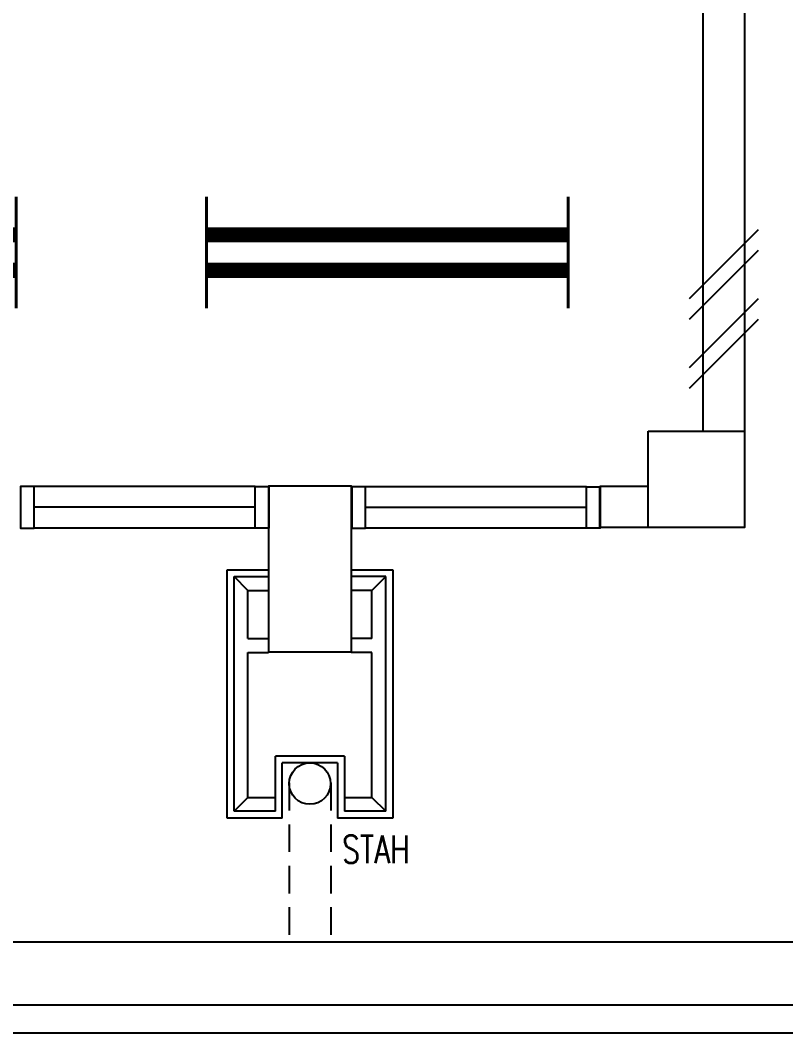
# Model space of a CAD drawing. Header units: inches. Extents: x -106706990 to 300603, y -86718466 to 1728185.
# Drawn here: x 40289 to 43063, y 11924 to 15593 of the extents above; entities that cross this region are included whole.
import ezdxf

# ---------------------------------------------------------------- set-up
doc = ezdxf.new("R2010")
doc.units = ezdxf.units.IN
doc.header["$MEASUREMENT"] = 0
doc.linetypes.add('HIDDEN', pattern=[0.375, 0.25, -0.125])
for name, color, linetype in [('A-ARR', 4, 'Continuous'), ('A-COLUMN', 3, 'Continuous'), ('A-DRAIN', 9, 'Continuous'), ('A-NOTE', 2, 'Continuous'), ('A-PANEL', 13, 'Continuous'), ('A-RWDP', 4, 'Continuous'), ('A-SYM', 8, 'Continuous'), ('A-WALL', 1, 'Continuous'), ('A-WIN', 9, 'Continuous'), ('A-WLH', 7, 'Continuous'), ('FITTING', 1, 'Continuous'), ('LAMP', 5, 'Continuous')]:
    doc.layers.add(name, color=color, linetype=linetype)
doc.styles.add('ROMANS', font='romans.shx', dxfattribs={"width": 0.75, "height": 200})

# ---------------------------------------------------------------- blocks, each defined once
blk = doc.blocks.new('A$C75E66BF6')
at = {"layer": 'A-NOTE', "color": 8, "linetype": 'Continuous', "ltscale": 500}
for p, q in [((75, 825), (25, 875)), ((150, 875), (150, 825)), ((450, 875), (450, 825)), ((525, 825), (575, 875)), ((75, 650.3), (75, 825)), ((75, 825), (150, 825)), ((525, 825), (450, 825)), ((525, 650.3), (525, 825)), ((75, 650.3), (150, 650.3)), ((150, 650.3), (150, 600.3)), ((525, 650.3), (450, 650.3)), ((450, 650.3), (450, 600.3)), ((75, 75), (75, 600.3)), ((75, 600.3), (150, 600.3)), ((525, 600.3), (450, 600.3)), ((525, 75), (525, 600.3)), ((75, 75), (25, 25)), ((75, 75), (175, 75)), ((425, 75), (525, 75)), ((525, 75), (575, 25))]:
    blk.add_line(p, q, dxfattribs=at)
at = {"layer": 'A-PANEL', "color": 8}
for p, q in [((0, 0), (0, 900)), ((0, 900), (150, 900)), ((150, 900), (150, 875)), ((450, 900), (600, 900)), ((450, 900), (450, 875)), ((600, 900), (600, 0)), ((25, 875), (150, 875)), ((25, 25), (25, 875)), ((575, 875), (450, 875)), ((575, 25), (575, 875)), ((425, 225), (175, 225)), ((175, 25), (175, 225)), ((425, 225), (425, 25)), ((400, 200), (200, 200)), ((200, 0), (200, 200)), ((400, 200), (400, 0)), ((200, 0), (0, 0)), ((175, 25), (25, 25)), ((600, 0), (400, 0)), ((575, 25), (425, 25))]:
    blk.add_line(p, q, dxfattribs=at)
at = {"layer": 'A-RWDP', "color": 8}
blk.add_circle((300, 125), 75, dxfattribs=at)
blk = doc.blocks.new('A$C49831240')
at = {"layer": 'A-WLH', "color": 8}
for p, q in [((250, 575), (0, 325)), ((250, 500), (0, 250)), ((250, 325), (0, 75)), ((250, 250), (0, 0))]:
    blk.add_line(p, q, dxfattribs=at)
blk = doc.blocks.new('A$C04C40081')
at = {"layer": 'A-WIN', "color": 8}
for p, q in [((850, 150), (50, 150)), ((850, 75), (50, 75)), ((850, 0), (50, 0))]:
    blk.add_line(p, q, dxfattribs=at)
at = {"layer": 'A-WIN', "color": 8, "linetype": 'Continuous'}
for points in [[(50, 150), (0, 150), (0, 0), (50, 0)], [(850, 150), (900, 150), (900, 0), (850, 0)]]:
    blk.add_lwpolyline(points, close=True, dxfattribs=at)
blk = doc.blocks.new('YBC 236')
at = {"layer": 'LAMP'}
for points, const_width in [([(-134681.8, 193808.3), (-134681.8, 193533.1)], 10.9), ([(-133371.4, 193808.3), (-133371.4, 193533.1)], 10.9), ([(-134681.8, 193670.7), (-133371.4, 193670.7)], 54.6), ([(-134681.8, 193679.4), (-134681.8, 193404.2)], 10.9), ([(-133371.4, 193679.4), (-133371.4, 193404.2)], 10.9), ([(-134681.8, 193541.8), (-133371.4, 193541.8)], 54.6)]:
    blk.add_lwpolyline(points, dxfattribs=dict(at, const_width=const_width))
blk = doc.blocks.new('*U198')
at = {"layer": 'FITTING', "color": 1, "linetype": 'Continuous'}
blk.add_blockref('YBC 236', (134026.6, -193606.2, -5.5), dxfattribs=at)
blk = doc.blocks.new('*U199')
at = {"layer": 'LAMP', "color": 0, "linetype": 'ByBlock', "lineweight": -2, "transparency": 16777216}
for p in [(0, 2500), (2000, 2500), (0, 0), (2000, 0)]:
    blk.add_blockref('*U198', p, dxfattribs=at)

msp = doc.modelspace()

# ---------------------------------------------------------------- linework, layer by layer
at = {"layer": 'A-COLUMN', "color": 8}
for points in [[(42563.8, 14104.4), (42913.8, 14104.4), (42913.8, 13754.4), (42563.8, 13754.4)], [(41188.8, 13304.4), (41488.8, 13304.4), (41488.8, 13904.4), (41188.8, 13904.4)], [(41188.8, 13304.4), (41488.8, 13304.4), (41488.8, 13904.4), (41188.8, 13904.4)]]:
    msp.add_lwpolyline(points, close=True, dxfattribs=at)
at = {"layer": 'A-DRAIN', "color": 8, "linetype": 'Continuous', "ltscale": 1000}
for p, q in [((18838.8, 12254.4), (44338.8, 12254.4)), ((44568.8, 12024.4), (18608.8, 12024.4)), ((18508.8, 11924.4), (44668.8, 11924.4))]:
    msp.add_line(p, q, dxfattribs=at)
at = {"layer": 'A-RWDP', "color": 8, "linetype": 'HIDDEN', "ltscale": 400}
for p, q in [((41263.8, 12829.4), (41263.8, 12254.4)), ((41413.8, 12829.4), (41413.8, 12254.4))]:
    msp.add_line(p, q, dxfattribs=at)
at = {"layer": 'A-WALL', "color": 8}
for p, q in [((42763.8, 14104.4), (42763.8, 18104.4)), ((42913.8, 18104.4), (42913.8, 14104.4))]:
    msp.add_line(p, q, dxfattribs=at)
at = {"layer": 'A-WALL', "color": 8, "linetype": 'Continuous', "ltscale": 900}
for p, q in [((42388.8, 13904.4), (42563.8, 13904.4)), ((42388.8, 13754.4), (42388.8, 13904.4)), ((42563.8, 13754.4), (42388.8, 13754.4))]:
    msp.add_line(p, q, dxfattribs=at)

# ---------------------------------------------------------------- block references
at = {"layer": 'A-ARR', "color": 8}
msp.add_blockref('A$C75E66BF6', (41038.4, 12702.1), dxfattribs=at)
at = {"layer": 'A-WIN', "color": 8}
for p in [(40289.8, 13753.1), (41490.3, 13752)]:
    msp.add_blockref('A$C04C40081', p, dxfattribs=at)
at = {"layer": 'A-WLH', "color": 8}
msp.add_blockref('A$C49831240', (42713.3, 14258.7), dxfattribs=at)
at = {"layer": 'LAMP', "color": 0}
msp.add_blockref('*U199', (39618.9, 14751.1), dxfattribs=at)

# ---------------------------------------------------------------- texts
at = {"layer": 'A-SYM', "color": 8, "linetype": 'HIDDEN', "ltscale": 500, "style": 'ROMANS', "width": 0.75}
msp.add_text('STAH', height=100, dxfattribs=at).set_placement((41455.5, 12538.7))

doc.saveas('drawing.dxf')
